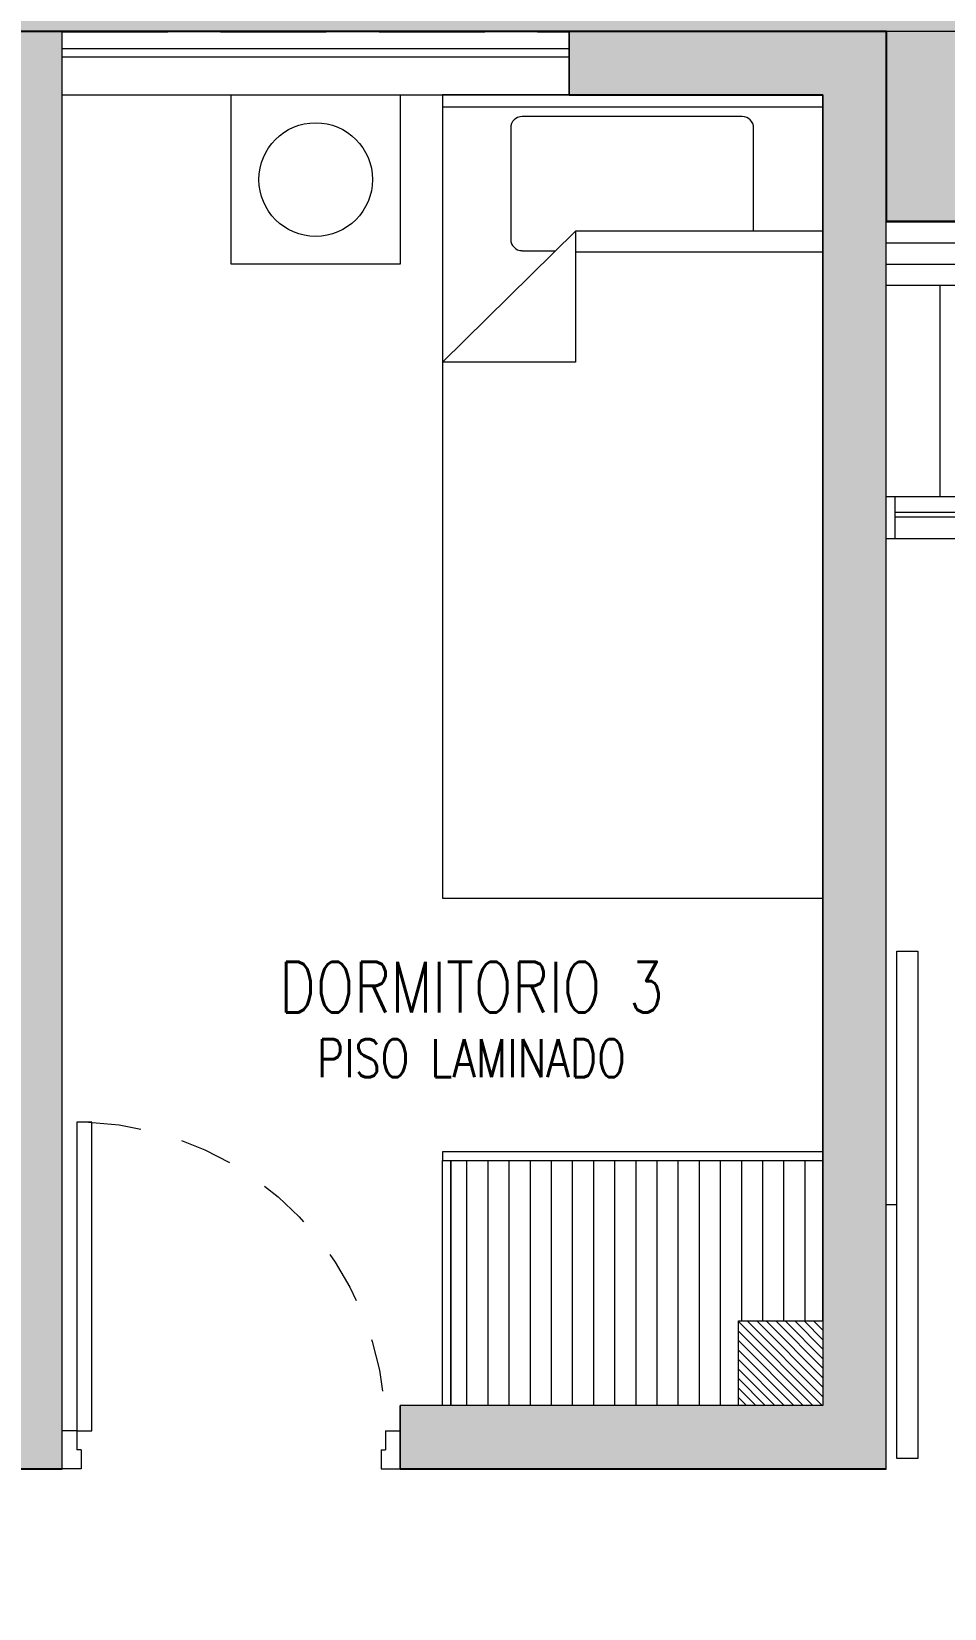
# Model space of a CAD drawing. Header units: millimetres. Extents: x 3765 to 3833, y 1327 to 1657.
# Drawn here: x 3772.45 to 3774.61, y 1491.858 to 1495.588 of the extents above; entities that cross this region are included whole.
import ezdxf
from ezdxf.enums import TextEntityAlignment as Align
from ezdxf.xclip import XClip

# ---------------------------------------------------------------- set-up
doc = ezdxf.new("R2010")
doc.units = ezdxf.units.MM
doc.header["$XCLIPFRAME"] = 2
for name, pattern in [('ACAD_ISO07W100', [3, 0, -3]), ('HIDDEN2', [0.1875, 0.125, -0.0625]), ('X-REF_DP_Arquitectura$0$HIDDEN', [0.375, 0.25, -0.125])]:
    doc.linetypes.add(name, pattern=pattern)
doc.layers.get('0').update_dxf_attribs({"color": 251, "lineweight": 9})
for name, color, linetype, lineweight in [('A-BARANDAS', 251, 'Continuous', 13), ('A-HATCH', 251, 'Continuous', 13), ('A-MOBILIARIO', 251, 'Continuous', 13), ('A-MURO BAJO', 251, 'Continuous', 13), ('A-MUROS', 251, 'Continuous', 13), ('A-TEXTO-ACABADO PISO', 251, 'Continuous', 13), ('A-TEXTO-AMBIENTE', 251, 'Continuous', 13), ('A_20_Estructuras', 251, 'Continuous', 13), ('A_50_TextoAmbiente', 251, 'Continuous', 13), ('A_50_Vigas', 251, 'X-REF_DP_Arquitectura$0$HIDDEN', 13), ('A_60_HatchEstructuras', 251, 'Continuous', 13), ('DLP_MOBILIARIO FIJO', 251, 'Continuous', 13), ('DLP_VERDE', 251, 'Continuous', 13)]:
    doc.layers.add(name, color=color, linetype=linetype, lineweight=lineweight)
doc.styles.add('ROMANS', font='romans.shx', dxfattribs={"width": 0.8})

# ---------------------------------------------------------------- blocks, each defined once
blk = doc.blocks.new('A$C9f73720c')
at = {"layer": 'DLP_VERDE'}
h = blk.add_hatch(dxfattribs=at)
h.set_pattern_fill('AR-SAND', color=256, scale=0.0035, angle=215)
h.set_pattern_definition([(252.5, (-226520.54526, -8188080.01937), (0.1028379063742, -0.1371042579803), [0, -0.135128, 0, -0.15113, 0, -0.1444625]), (222.5, (-226520.54526, -8188080.01937), (0.0150241246165, -0.2957586482646), [0, -0.072898, 0, -0.121793, 0, -0.0466725]), (182.5, (-226520.45568, -8188079.95665), (-0.226491538642, -0.159205150185), [0, -0.04445, 0, -0.16002, 0, -0.208915]), (172.5, (-226520.45568, -8188079.95665), (-0.174160637763, -0.217199849944), [0, -0.022225, 0, -0.104902, 0, -0.120015])])
edge = h.paths.add_edge_path()
edge.add_line((36.0209, 135.9696), (35.5631, 133.9244))
edge.add_line((35.5631, 133.9244), (38.2955, 133.3128))
edge.add_line((38.2955, 133.3128), (37.2798, 128.7751))
edge.add_line((37.2798, 128.7751), (36.8412, 128.8732))
edge.add_line((36.8412, 128.8732), (36.2515, 126.2387))
edge.add_line((36.2515, 126.2387), (36.6894, 126.1404))
edge.add_line((36.6894, 126.1404), (36.6799, 126.098))
edge.add_line((36.6799, 126.098), (38.0458, 125.7916))
edge.add_line((38.0458, 125.7916), (40.0797, 134.6873))
edge.add_line((40.0797, 134.6873), (38.1981, 135.1657))
edge.add_arc((40.9333, 145.9234), 11.1, 243.73265, 255.73466, ccw=False)
edge = h.paths.add_edge_path()
edge.add_line((32.713, 135.9476), (33.1708, 137.9891))
edge.add_arc((40.9333, 145.9234), 11.1, 217.64206, 225.62698, ccw=False)
edge.add_arc((31.748, 138.839), 0.5, 37.6448, 127.5128)
edge.add_line((31.4435, 139.2356), (30.7692, 138.7179))
edge.add_line((30.7692, 138.7179), (31.5046, 137.76))
edge.add_line((31.5046, 137.76), (31.3857, 137.6687))
edge.add_line((31.3857, 137.6687), (30.6502, 138.6266))
edge.add_line((30.6502, 138.6266), (29.8568, 138.0175))
edge.add_line((29.8568, 138.0175), (29.5516, 136.6565))
edge.add_line((29.5516, 136.6565), (32.713, 135.9476))
edge = h.paths.add_edge_path()
edge.add_line((33.2972, 137.8674), (32.8593, 135.9147))
edge.add_line((32.8593, 135.9147), (35.712, 135.2762))
edge.add_line((35.712, 135.2762), (35.8827, 136.039))
edge.add_arc((40.9333, 145.9234), 11.1, 226.53294, 242.9345, ccw=False)
at = {"layer": 'A-MURO BAJO', "ltscale": 0.5, "elevation": 0}
blk.add_lwpolyline([(36.0209, 135.9696), (35.5631, 133.9244), (38.2955, 133.3128), (37.2798, 128.7751), (36.8412, 128.8732), (36.2515, 126.2387), (36.6894, 126.1404), (36.6799, 126.098), (38.0458, 125.7916), (40.0797, 134.6873), (38.1981, 135.1657, -0.052417)], format="xyb", close=True, dxfattribs=at)
blk = doc.blocks.new('ESTRUC_P1')
at = {"layer": 'A_60_HatchEstructuras'}
h = blk.add_hatch(color=256, dxfattribs=at)
h.dxf.hatch_style = 1
h.paths.add_polyline_path([(4.65, 0), (3.9, 0), (3.9, -0.15), (4.5, -0.15), (4.5, -3.25), (3.5, -3.25), (3.5, -3.4), (4.65, -3.4)])
h.paths.add_polyline_path([(2.7, 0), (2.55, 0), (2.55, -3.4), (2.7, -3.4)])
h.paths.add_polyline_path([(1.75, -3.25), (0.15, -3.25), (0.15, -0.15), (1.35, -0.15), (1.35, 0), (0, 0), (0, -3.4), (1.75, -3.4)])
at = {"layer": 'A_20_Estructuras'}
for points in [[(2.7, 0), (2.55, 0), (2.55, -3.4), (2.7, -3.4)], [(4.65, 0), (3.9, 0), (3.9, -0.15), (4.5, -0.15), (4.5, -3.25), (3.5, -3.25), (3.5, -3.4), (4.65, -3.4)]]:
    blk.add_lwpolyline(points, close=True, dxfattribs=at)
at = {"layer": 'A_50_Vigas'}
for p, q in [((2.7, 0), (3.9, 0)), ((4.65, -0.45), (7.35, -0.45))]:
    blk.add_line(p, q, dxfattribs=at)
blk = doc.blocks.new('CAMA PROYECCION')
for p, q in [((37.495, 40.6423, 0), (37.495, 38.771, 0)), ((38.3949, 40.6423, 0), (37.495, 40.6423, 0)), ((38.3949, 38.771, 0), (38.3949, 40.6423, 0)), ((38.0806, 39.3741, 0), (38.3949, 39.3741, 0)), ((38.3949, 39.3741, 0), (38.0806, 39.0644, 0)), ((38.0806, 39.0644, 0), (38.0806, 39.3741, 0)), ((38.0806, 39.1133, 0), (37.495, 39.1133, 0)), ((38.2069, 39.1106, 0), (38.1275, 39.1106, 0)), ((37.495, 39.0644, 0), (38.0806, 39.0644, 0)), ((37.659, 39.0644, 0), (37.659, 38.8203, 0)), ((38.2336, 38.8203, 0), (38.2336, 39.0838, 0)), ((37.495, 38.7423, 0), (37.495, 38.9974, 0)), ((38.3949, 38.7423, 0), (38.3949, 38.9974, 0)), ((37.6857, 38.7936, 0), (38.2069, 38.7936, 0)), ((37.495, 38.771, 0), (38.3949, 38.771, 0)), ((37.495, 38.7423, 0), (38.3949, 38.7423, 0))]:
    blk.add_line(p, q)
at = {"elevation": 0}
blk.add_lwpolyline([(38.495, 38.7423), (38.495, 39.1423), (38.895, 39.1423), (38.895, 38.7423)], close=True, dxfattribs=at)
blk.add_circle((38.695, 38.9423, 0), 0.1344)
for centre, start, end in [((38.2069, 39.0838, 0), 0, 90), ((37.6857, 38.8203, 0), 180, 270), ((38.2069, 38.8203, 0), 270, 0)]:
    blk.add_arc(centre, 0.0267, start, end)
blk = doc.blocks.new('A$C67C01FD6')
blk.add_line((0.025, 0), (0, 0))
blk.add_lwpolyline([(0.025, 0.6), (0.075, 0.6), (0.075, -0.6), (0.025, -0.6), (0.025, 0.6)])
blk = doc.blocks.new('*U87')
for p, q in [((0.01, 0.755), (0.01, 0.8)), ((0.1, 0.765), (0.1, 0.8)), ((0.055, 0.755), (0.01, 0.755)), ((0.1, 0.765), (0.055, 0.765)), ((0.055, 0.755), (0.055, 0.765)), ((0.055, 0.045), (0.01, 0.045)), ((0.01, 0.045), (0.01, 0)), ((0.055, 0.045), (0.055, 0.035)), ((0.1, 0.035), (0.055, 0.035)), ((0.1, 0.035), (0.1, 0))]:
    blk.add_line(p, q)
blk.add_lwpolyline([(0.83, 0.07), (0.83, 0.035), (0.1, 0.035), (0.1, 0.07)], close=True)
at = {"color": 7, "linetype": 'HIDDEN2'}
blk.add_arc((0.0996, 0.034), 0.731, 2.2301, 89.9672, dxfattribs=at)
blk = doc.blocks.new('DPTO 65')
at = {"layer": 'A-HATCH'}
h = blk.add_hatch(dxfattribs=at)
h.set_pattern_fill('_USER', color=256, scale=0.6, double=1, pattern_type=0)
h.set_pattern_definition([(0, (-6, 6.4), (0, 0.6), []), (90, (-6, 6.4), (-0.6, 4e-17), [])])
h.paths.add_polyline_path([(-8.7, 6.4), (-6, 6.4), (-6, 5.9), (-8.7, 5.9)])
h = blk.add_hatch(dxfattribs=at)
h.set_pattern_fill('ANSI31', color=256, scale=0.005)
h.set_pattern_definition([(45, (-52.640968, -4.05), (-0.01122532, 0.01122532), [])])
h.paths.add_polyline_path([(-5.85, 3.95), (-5.65, 3.95), (-5.65, 3.75), (-5.85, 3.75)])
at = {"layer": 'DLP_MOBILIARIO FIJO'}
h = blk.add_hatch(dxfattribs=at)
h.set_pattern_fill('_USER', color=8, scale=0.05, angle=270, pattern_type=0)
h.set_pattern_definition([(270, (-65.03, 33.379965), (0.05, -9e-18), [])])
h.paths.add_polyline_path([(-5.85, 4.33), (-4.97, 4.33), (-4.97, 3.75), (-5.65, 3.75), (-5.65, 3.95), (-5.85, 3.95)])
at = {"layer": 'A-BARANDAS', "elevation": 0}
for points in [[(-6, 6.5), (-8.7, 6.5)], [(-6, 6.45), (-8.7, 6.45)]]:
    blk.add_lwpolyline(points, dxfattribs=at)
at = {"layer": 'A-MURO BAJO'}
for p, q in [((-4.05, 7), (-5.25, 7)), ((-4.05, 6.85), (-5.25, 6.85))]:
    blk.add_line(p, q, dxfattribs=at)
at = {"layer": 'A-MURO BAJO', "color": 7}
for p, q in [((-6.02, 5.9, 0), (-8.68, 5.9, 0)), ((-8.68, 5.8, 0), (-6.02, 5.8, 0))]:
    blk.add_line(p, q, dxfattribs=at)
at = {"layer": 'A-MURO BAJO', "color": 4, "elevation": 0}
for points in [[(-6, 6.55), (-8.7, 6.55)], [(-6, 6.4), (-8.7, 6.4)]]:
    blk.add_lwpolyline(points, dxfattribs=at)
at = {"layer": 'A-MUROS'}
for p, q in [((-6, 7), (-5.25, 7)), ((-6, 3.6), (-6, 7)), ((-5.25, 6.85), (-5.25, 7)), ((-4.05, 7), (-3.9, 7)), ((-4.05, 3.6), (-4.05, 7)), ((-5.85, 6.85), (-5.25, 6.85)), ((-5.85, 3.95), (-5.85, 6.85)), ((-5.65, 3.95), (-5.85, 3.95)), ((-5.65, 3.75), (-5.65, 3.95)), ((-5.65, 3.75), (-4.85, 3.75)), ((-4.85, 3.6), (-4.85, 3.75)), ((-6, 3.6), (-4.85, 3.6)), ((-4.05, 3.6), (-3.9, 3.6))]:
    blk.add_line(p, q, dxfattribs=at)
at = {"layer": 'DLP_MOBILIARIO FIJO'}
for p, q in [((-4.05, 6.96), (-5.25, 6.96)), ((-4.05, 6.94), (-5.25, 6.94))]:
    blk.add_line(p, q, dxfattribs=at)
at = {"layer": 'DLP_MOBILIARIO FIJO', "color": 6, "elevation": 0}
blk.add_lwpolyline([(-6.02, 5.8), (-6, 5.8), (-6, 5.9), (-6.02, 5.9)], close=True, dxfattribs=at)
at = {"layer": 'DLP_MOBILIARIO FIJO', "elevation": 0}
for points in [[(-7.36, 5.8625), (-6.02, 5.8625), (-6.02, 5.8525), (-7.36, 5.8525)], [(-4.95, 4.35), (-4.95, 4.33), (-5.85, 4.33), (-5.85, 4.35)], [(-4.97, 3.75), (-4.95, 3.75), (-4.95, 4.33), (-4.97, 4.33)]]:
    blk.add_lwpolyline(points, close=True, dxfattribs=at)
at = {"layer": 'DLP_MOBILIARIO FIJO', "color": 8}
blk.add_lwpolyline([(-5.85, 3.75), (-4.97, 3.75), (-4.97, 4.33), (-5.85, 4.33)], close=True, dxfattribs=at)
at = {"layer": 'A-MOBILIARIO', "xscale": -1, "rotation": 180}
blk.add_blockref('CAMA PROYECCION', (-43.345, 45.5923, 0), dxfattribs=at)
at = {"layer": 'A-MOBILIARIO', "xscale": -1}
blk.add_blockref('A$C67C01FD6', (-6, 4.225, 0), dxfattribs=at)
at = {"layer": 'A-MOBILIARIO', "rotation": 90}
blk.add_blockref('*U87', (-4.05, 3.59), dxfattribs=at)
blk = doc.blocks.new('TF_P1')
at = {"color": 8, "xscale": -1}
blk.add_blockref('DPTO 65', (0, 4.05), dxfattribs=at)
blk = doc.blocks.new('TEXTO AMBIENTES P1')
at = {"layer": 'A-TEXTO-ACABADO PISO', "insert": (3.6682, -2.3834), "char_height": 0.09, "attachment_point": 2, "style": 'ROMANS'}
blk.add_mtext_dynamic_manual_height_columns('PISO LAMINADO', width=1.20225, gutter_width=12.5, heights=[0], dxfattribs=at)
at = {"layer": 'A-TEXTO-AMBIENTE', "style": 'ROMANS', "width": 0.8}
blk.add_text('DORMITORIO 3', height=0.12, dxfattribs=at).set_placement((3.6684, -2.3201), align=Align.CENTER)

msp = doc.modelspace()

# ---------------------------------------------------------------- block references
at = {"color": 7, "linetype": 'ACAD_ISO07W100', "ltscale": 5, "true_color": 0xffffff}
ref = msp.add_blockref('A$C9f73720c', (3908.2809, 1487.3354), dxfattribs=dict(at, rotation=102.6156181418625))
XClip(ref).set_block_clipping_path([(22.1542253106, 140.4101169162), (10.3600901397, 87.7136669306), (29.6608346476, 83.3939150368), (41.4549698184, 136.0903650224)])

# ---------------------------------------------------------------- next in the draw order: block references
at = {"color": 251}
msp.add_blockref('ESTRUC_P1', (3769.8221, 1495.5876), dxfattribs=at)

# ---------------------------------------------------------------- next in the draw order: block references
msp.add_blockref('TF_P1', (3768.4721, 1484.5379), dxfattribs=at)

# ---------------------------------------------------------------- next in the draw order: linework, layer by layer
msp.add_line((3777.1721, 1495.5879), (3774.4721, 1495.5879))

# ---------------------------------------------------------------- next in the draw order: block references
at = {"layer": 'A_50_TextoAmbiente'}
msp.add_blockref('TEXTO AMBIENTES P1', (3769.8221, 1495.5879), dxfattribs=at)

doc.saveas('drawing.dxf')
